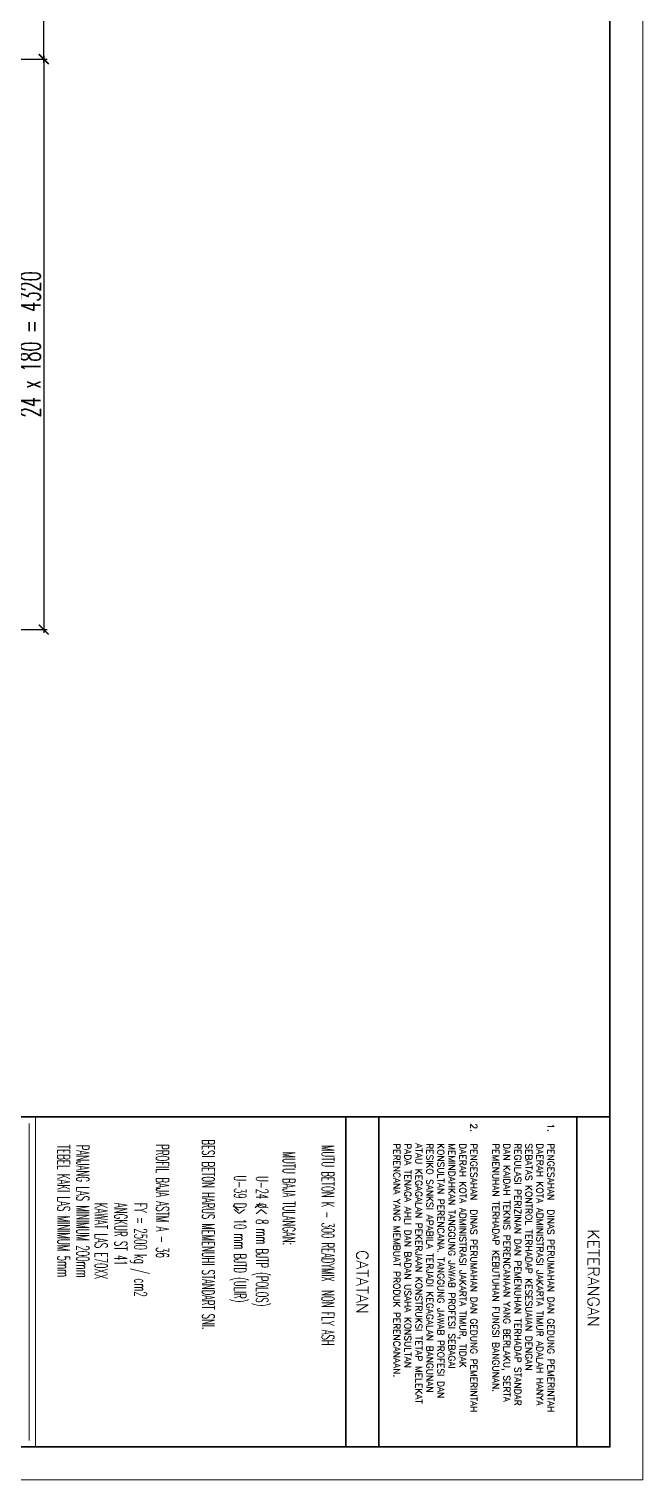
# Model space of a CAD drawing. Header units: inches. Extents: x 266054 to 836293, y -258454 to -102650.
# Drawn here: x 552952 to 562252, y -258454 to -236479 of the extents above; entities that cross this region are included whole.
import ezdxf
from ezdxf.enums import TextEntityAlignment as Align

# ---------------------------------------------------------------- set-up
doc = ezdxf.new("R2010")
doc.units = ezdxf.units.IN
doc.header["$LTSCALE"] = 800
doc.header["$MEASUREMENT"] = 0
for name, color, linetype, lineweight in [('arsir', 8, 'Continuous', 0), ('GRS KOP', 1, 'Continuous', 35), ('kop', 7, 'Continuous', 20)]:
    doc.layers.add(name, color=color, linetype=linetype, lineweight=lineweight)
doc.layers.add('LOGO', color=7, linetype='Continuous')
doc.layers.add('TEXT', color=4, linetype='Continuous')
doc.styles.add('BARU', font='arial.ttf')
doc.styles.add('DICK STYLE 100', font='romans.shx', dxfattribs={"width": 0.6, "height": 300})
doc.styles.add('ROMANS', font='romans.shx', dxfattribs={"width": 0.8, "height": 0.25})
doc.styles.get("Standard").update_dxf_attribs({"font": 'romans.shx'})
doc.dimstyles.new('50', dxfattribs={"dimtxt": 200, "dimasz": 150, "dimexe": 50, "dimexo": 50, "dimgap": 50, "dimtad": 1, "dimdec": 0, "dimlfac": 0.5, "dimrnd": 1, "dimtxsty": 'DICK STYLE 100', "dimblk": 'ARCHTICK', "dimcen": 100, "dimdle": 50, "dimclrd": 18, "dimclre": 18, "dimclrt": 7, "dimadec": 0, "dimazin": 2, "dimtfac": 1, "dimtdec": 0, "dimtix": 1, "dimtmove": 0, "dimatfit": 3, "dimfxl": 0, "dimarcsym": 0})

# ---------------------------------------------------------------- blocks, each defined once
blk = doc.blocks.new('_ArchTick')
at = {"layer": 'LOGO', "color": 0, "const_width": 0.15}
blk.add_lwpolyline([(-0.5, -0.5), (0.5, 0.5)], dxfattribs=at)
blk = doc.blocks.new('*D616')
at = {"layer": 'arsir', "color": 18, "lineweight": -2}
for p, q in [((553175, -236884), (553175, -245624)), ((551113, -236934), (553225, -236934)), ((551303, -245574), (553225, -245574))]:
    blk.add_line(p, q, dxfattribs=at)
at = {"layer": 'Defpoints', "color": 0}
for p in [(551063, -236934), (551253, -245574), (553175, -245574)]:
    blk.add_point(p, dxfattribs=at)
at = {"layer": 'arsir', "color": 18, "lineweight": -2, "xscale": 150, "yscale": 150, "zscale": 150}
for p, rotation in [((553175, -236934), 90), ((553175, -245574), 270)]:
    blk.add_blockref('_ArchTick', p, dxfattribs=dict(at, rotation=rotation))
at = {"layer": 'arsir', "color": 7, "insert": (552975, -241254), "char_height": 300, "attachment_point": 5, "rotation": 90, "style": 'DICK STYLE 100'}
blk.add_mtext('24 x 180 = 4320', dxfattribs=at)
blk = doc.blocks.new('*D623')
at = {"layer": 'arsir', "color": 18, "lineweight": -2}
for p, q in [((553175, -236984), (553175, -228964)), ((551287, -229014), (553225, -229014)), ((551113, -236934), (553225, -236934))]:
    blk.add_line(p, q, dxfattribs=at)
at = {"layer": 'Defpoints', "color": 0}
for p in [(551237, -229014), (553175, -229014), (551063, -236934)]:
    blk.add_point(p, dxfattribs=at)
at = {"layer": 'arsir', "color": 18, "lineweight": -2, "xscale": 150, "yscale": 150, "zscale": 150}
for p, rotation in [((553175, -229014), 90), ((553175, -236934), 270)]:
    blk.add_blockref('_ArchTick', p, dxfattribs=dict(at, rotation=rotation))
at = {"layer": 'arsir', "color": 7, "insert": (552975, -232974), "char_height": 300, "attachment_point": 5, "rotation": 90, "style": 'DICK STYLE 100'}
blk.add_mtext('22 x 180 = 3960', dxfattribs=at)
blk = doc.blocks.new('kop')
at = {"layer": 'GRS KOP'}
for p, q in [((73, 1), (73, 54)), ((83, 1), (83, 54)), ((73, 53), (83, 53)), ((73, 47), (83, 47)), ((73, 46), (83, 46))]:
    blk.add_line(p, q, dxfattribs=at)
blk.add_lwpolyline([(1, 54), (83, 54), (83, 1), (1, 1)], close=True, dxfattribs=at)
at = {"layer": 'kop', "color": 7}
for q in [(0, 55), (84, 0), (84, 0)]:
    blk.add_line((84, 55), q, dxfattribs=at)
at = {"layer": 'kop'}
for p, q in [((83, 36.6), (73, 36.6)), ((82.8, 36.4), (73.2, 36.4))]:
    blk.add_line(p, q, dxfattribs=at)
at = {"layer": 'TEXT'}
for p, q in [((75.623, 43.403), (75.76, 43.254)), ((75.835, 42.745), (75.7, 42.589))]:
    blk.add_line(p, q, dxfattribs=at)
at = {"layer": 'kop'}
for s, p in [('KETERANGAN ', (78, 53.5)), ('CATATAN', (78, 46.5))]:
    blk.add_text(s, height=0.35, dxfattribs=at).set_placement(p, align=Align.MIDDLE)
at = {"layer": 'kop', "insert": (73.2, 49.875), "char_height": 0.2, "width": 9.6, "attachment_point": 4}
blk.add_mtext('\\pi-0.6,l0.6,t0.6;1.^IPENGESAHAN  DINAS PERUMAHAN DAN GEDUNG PEMERINTAH DAERAH KOTA ADMINISTRASI JAKARTA TIMUR ADALAH HANYA SEBATAS KONTROL TERHADAP KESESUAIAN DENGAN REGULASI PERIZINAN DAN PEMENUHAN TERHADAP STANDAR DAN KAIDAH TEKNIS PERENCANAAN YANG BERLAKU, SERTA PEMENUHAN TERHADAP KEBUTUHAN FUNGSI BANGUNAN.\\P\\P2.^IPENGESAHAN  DINAS PERUMAHAN DAN GEDUNG PEMERINTAH DAERAH KOTA ADMINISTRASI JAKARTA TIMUR, TIDAK MEMINDAHKAN TANGGUNG JAWAB PROFESI SEBAGAI KONSULTAN PERENCANA. TANGGUNG JAWAB PROFESI DAN RESIKO SANKSI APABILA TERJADI KEGAGALAN BANGUNAN ATAU KEGAGALAN PEKERJAAN KONSTRUKSI TETAP MELEKAT PADA TENAGA AHLI DAN BADAN USAHA KONSULTAN PERENCANA YANG MEMBUAT PRODUK PERENCANAAN.', dxfattribs=at)
at = {"layer": 'kop', "style": 'BARU', "flags": 4}
for p, height in [((73.8, 5.4), 0.35), ((80.303, 5.382), 0.25), ((73.8, 4.9), 0.35), ((80.303, 4.882), 0.25), ((73.8, 4.4), 0.35), ((80.303, 4.382), 0.25)]:
    blk.add_attdef('-', p, '', height=height, dxfattribs=at)
at = {"layer": 'kop', "flags": 4}
for tag, p in [('AR-00', (78.057, 2.648)), ('00', (81.238, 2.647))]:
    blk.add_attdef(tag, text='', height=0.35, dxfattribs=at).set_placement(p, align=Align.MIDDLE)
at = {"layer": 'TEXT', "style": 'ROMANS', "width": 0.5}
for s, height, p in [('MUTU BETON K - 300 READYMIX  NON FLY ASH', 0.37163, (73.854, 45.268)), (' BESI BETON HARUS MEMENUHI STANDART SNI.', 0.37163, (73.56, 41.646)), ('PROFIL BAJA ASTM A - 36 ', 0.38138, (73.826, 40.251)), ('FY = 2500 kg / cm2', 0.38138, (75.607, 39.592)), ('ANGKUR ST 41', 0.38138, (75.607, 38.99)), ('KAWAT LAS E70XX', 0.38138, (75.607, 38.393)), ('PANJANG LAS MINIMUM 200mm', 0.38138, (73.845, 37.84)), ('TEBEL KAKI LAS MINIMUM 5mm', 0.38138, (73.845, 37.26))]:
    blk.add_text(s, height=height, dxfattribs=at).set_placement(p)
for s, p in [('MUTU BAJA TULANGAN:', (75.47, 44.278)), ('U-24 %%C< 8 mm BJTP (POLOS)', (76.767, 43.437)), ('U-39 D> 10 mm BJTD (ULIR)', (76.699, 42.77))]:
    blk.add_text(s, height=0.37163, dxfattribs=at).set_placement(p, align=Align.MIDDLE)

msp = doc.modelspace()

# ---------------------------------------------------------------- block references
at = {"layer": 'kop', "xscale": 500, "yscale": 500, "zscale": 500, "rotation": 270}
msp.add_blockref('kop', (534751.7, -216454.4), dxfattribs=at)

# ---------------------------------------------------------------- dimensions: what is measured, and where the dimension line sits
at = {"layer": 'arsir'}
for base, p2, angle, text, picture, middle in [((553174.9, -229013.9), (551237.1, -229013.9), 270, '22 x 180 = 3960', '*D623', (552974.9, -232973.9)), ((553174.9, -245573.9), (551253, -245573.9), 90, '24 x 180 = 4320', '*D616', (552974.9, -241253.9))]:
    dim = msp.add_linear_dim(base=base, p1=(551062.8, -236933.9), p2=p2, angle=angle, text=text, dimstyle='50', dxfattribs=at)
    dim.commit()
    dim.dimension.update_dxf_attribs({"geometry": picture, "text_midpoint": middle})

doc.saveas('drawing.dxf')
